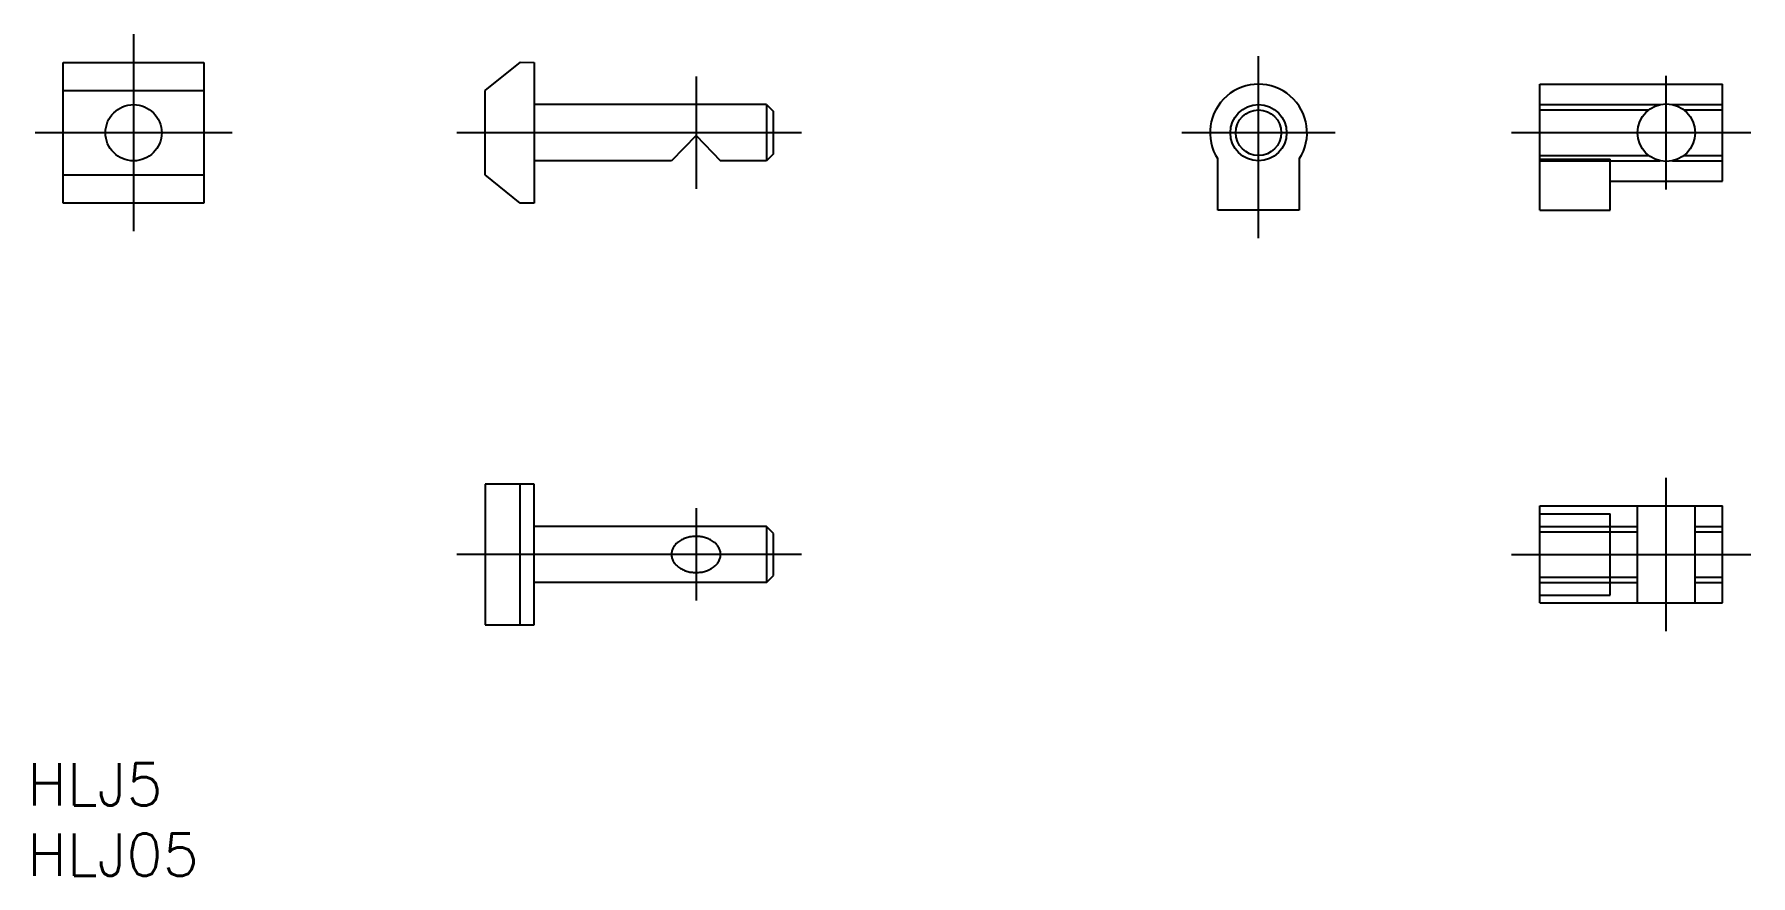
# Model space of a CAD drawing. Extents: x -7 to 115, y -53 to 7.
import ezdxf

# ---------------------------------------------------------------- set-up
doc = ezdxf.new("R2010")
doc.units = 0
doc.linetypes.add('CENTER', pattern=[50.8, 31.75, -6.35, 6.35, -6.35])
doc.linetypes.add('DASHED', pattern=[19.05, 12.7, -6.35])
doc.layers.get('0').update_dxf_attribs({"linetype": 'CONTINUOUS'})
doc.layers.add('CENTER', color=1, linetype='CENTER')
doc.styles.get("Standard").update_dxf_attribs({"font": 'txt.shx', "height": 3, "bigfont": 'bigfont.shx'})

msp = doc.modelspace()

# ---------------------------------------------------------------- linework, layer by layer
at = {"color": 7, "linetype": 'CONTINUOUS'}
for p, q in [((-5, -5), (-5, 5)), ((-5, 5), (5, 5)), ((5, 5), (5, -5)), ((25, 3), (27.51, 5.01)), ((27.51, 5.01), (28.5, 5)), ((28.5, 5), (28.5, -5)), ((-5, 3), (5, 3)), ((25, -3), (25, 3)), ((100, -5.5), (100, 3.45)), ((100, 3.45), (113, 3.45)), ((113, -3.45), (113, 3.45)), ((45, 2), (28.5, 2)), ((45, 2), (45, -2)), ((45, 2), (45.5, 1.5)), ((45.5, -1.5), (45.5, 1.5)), ((40, -0.2), (38.25, -2)), ((40, -0.2), (41.75, -2)), ((38.25, -2), (28.5, -2)), ((45, -2), (41.75, -2)), ((45.5, -1.5), (45, -2)), ((77.1, -5.5), (77.1, -1.87)), ((82.9, -1.87), (82.9, -5.5)), ((100, -1.87), (105, -1.87)), ((105, -5.5), (105, -1.87)), ((-5, -3), (5, -3)), ((27.5, -5), (25, -3)), ((105, -3.45), (113, -3.45)), ((5, -5), (-5, -5)), ((28.5, -5), (27.5, -5)), ((82.9, -5.5), (77.1, -5.5)), ((100, -5.5), (105, -5.5)), ((25, -25), (25, -35)), ((28.5, -25), (25, -25)), ((27.5, -35), (27.5, -25)), ((28.5, -35), (28.5, -25)), ((100, -33.45), (100, -26.55)), ((100, -26.55), (113, -26.55)), ((113, -33.45), (113, -26.55)), ((45, -28), (28.5, -28)), ((45, -28), (45, -32)), ((45.5, -28.5), (45, -28)), ((100, -27.1), (105, -27.1)), ((105, -32.9), (105, -27.1)), ((40, -28.71), (40, -31.28)), ((45.5, -31.5), (45.5, -28.5)), ((45, -32), (45.5, -31.5)), ((45, -32), (28.5, -32)), ((100, -32.9), (105, -32.9)), ((100, -33.45), (113, -33.45)), ((25, -35), (28.5, -35))]:
    msp.add_line(p, q, dxfattribs=at)
at = {"color": 3, "linetype": 'DASHED'}
for p, q in [((100, 2), (108.55, 2)), ((100, 1.62), (107.75, 1.62)), ((109.45, 2), (113, 2)), ((110.25, 1.62), (113, 1.62)), ((100, -1.62), (107.75, -1.62)), ((100, -2), (108.55, -2)), ((109.45, -2), (113, -2)), ((110.25, -1.62), (113, -1.62)), ((106.95, -33.45), (106.95, -26.55)), ((111.05, -33.45), (111.05, -26.55)), ((100, -28), (106.95, -28)), ((111.05, -28), (113, -28)), ((100, -28.38), (106.95, -28.38)), ((111.05, -28.38), (113, -28.38)), ((100, -31.62), (106.95, -31.62)), ((111.05, -31.62), (113, -31.62)), ((100, -32), (106.95, -32)), ((111.05, -32), (113, -32))]:
    msp.add_line(p, q, dxfattribs=at)
at = {"color": 7, "linetype": 'CONTINUOUS'}
msp.add_polyline3d([(41.75, -30, 0), (41.75, -29.94, 0), (41.74, -29.87, 0), (41.73, -29.81, 0), (41.72, -29.75, 0), (41.7, -29.69, 0), (41.67, -29.63, 0), (41.65, -29.57, 0), (41.62, -29.51, 0), (41.58, -29.45, 0), (41.54, -29.39, 0), (41.5, -29.34, 0), (41.46, -29.29, 0), (41.41, -29.23, 0), (41.35, -29.18, 0), (41.3, -29.14, 0), (41.24, -29.09, 0), (41.18, -29.05, 0), (41.11, -29.01, 0), (41.04, -28.97, 0), (40.97, -28.93, 0), (40.9, -28.9, 0), (40.82, -28.87, 0), (40.75, -28.84, 0), (40.67, -28.81, 0), (40.59, -28.79, 0), (40.51, -28.77, 0), (40.43, -28.75, 0), (40.34, -28.74, 0), (40.26, -28.73, 0), (40.17, -28.72, 0), (40.09, -28.72, 0), (40, -28.71, 0), (39.91, -28.72, 0), (39.83, -28.72, 0), (39.74, -28.73, 0), (39.66, -28.74, 0), (39.57, -28.75, 0), (39.49, -28.77, 0), (39.41, -28.79, 0), (39.33, -28.81, 0), (39.25, -28.84, 0), (39.18, -28.87, 0), (39.1, -28.9, 0), (39.03, -28.93, 0), (38.96, -28.97, 0), (38.89, -29.01, 0), (38.82, -29.05, 0), (38.76, -29.09, 0), (38.7, -29.14, 0), (38.65, -29.18, 0), (38.59, -29.23, 0), (38.54, -29.29, 0), (38.5, -29.34, 0), (38.46, -29.39, 0), (38.42, -29.45, 0), (38.38, -29.51, 0), (38.35, -29.57, 0), (38.33, -29.63, 0), (38.3, -29.69, 0), (38.28, -29.75, 0), (38.27, -29.81, 0), (38.26, -29.87, 0), (38.25, -29.94, 0), (38.25, -30, 0), (38.25, -30.06, 0), (38.26, -30.13, 0), (38.27, -30.19, 0), (38.28, -30.25, 0), (38.3, -30.31, 0), (38.33, -30.37, 0), (38.35, -30.43, 0), (38.38, -30.49, 0), (38.42, -30.55, 0), (38.46, -30.61, 0), (38.5, -30.66, 0), (38.54, -30.71, 0), (38.59, -30.77, 0), (38.65, -30.82, 0), (38.7, -30.86, 0), (38.76, -30.91, 0), (38.82, -30.95, 0), (38.89, -30.99, 0), (38.96, -31.03, 0), (39.03, -31.07, 0), (39.1, -31.1, 0), (39.18, -31.13, 0), (39.25, -31.16, 0), (39.33, -31.19, 0), (39.41, -31.21, 0), (39.49, -31.23, 0), (39.57, -31.25, 0), (39.66, -31.26, 0), (39.74, -31.27, 0), (39.83, -31.28, 0), (39.91, -31.28, 0), (40, -31.28, 0), (40.09, -31.28, 0), (40.17, -31.28, 0), (40.26, -31.27, 0), (40.34, -31.26, 0), (40.43, -31.25, 0), (40.51, -31.23, 0), (40.59, -31.21, 0), (40.67, -31.19, 0), (40.75, -31.16, 0), (40.82, -31.13, 0), (40.9, -31.1, 0), (40.97, -31.07, 0), (41.04, -31.03, 0), (41.11, -30.99, 0), (41.18, -30.95, 0), (41.24, -30.91, 0), (41.3, -30.86, 0), (41.35, -30.82, 0), (41.41, -30.77, 0), (41.46, -30.71, 0), (41.5, -30.66, 0), (41.54, -30.61, 0), (41.58, -30.55, 0), (41.62, -30.49, 0), (41.65, -30.43, 0), (41.67, -30.37, 0), (41.7, -30.31, 0), (41.72, -30.25, 0), (41.73, -30.19, 0), (41.74, -30.13, 0), (41.75, -30.06, 0), (41.75, -30, 0)], dxfattribs=at)
at = {"color": 3, "linetype": 'DASHED'}
msp.add_circle((0, 0), 2, dxfattribs=at)
at = {"color": 3, "linetype": 'CONTINUOUS'}
msp.add_circle((80, 0), 2, dxfattribs=at)
at = {"color": 7, "linetype": 'CONTINUOUS'}
for centre, radius in [((80, 0), 1.62), ((109, 0), 2.05)]:
    msp.add_circle(centre, radius, dxfattribs=at)
msp.add_arc((80, 0), 3.45, 327.2014, 212.7986, dxfattribs=at)
at = {"layer": 'CENTER', "color": 1, "linetype": 'CENTER'}
for p, q in [((0, 7), (0, -7)), ((80, -7.5), (80, 5.45)), ((40, 4), (40, -4)), ((109, -4.05), (109, 4.05)), ((7, 0), (-7, 0)), ((47.5, 0), (23, 0)), ((85.45, 0), (74.55, 0)), ((115, 0), (98, 0)), ((109, -35.45), (109, -24.55)), ((40, -26.71), (40, -33.28)), ((47.5, -30), (23, -30)), ((98, -30), (115, -30))]:
    msp.add_line(p, q, dxfattribs=at)

# ---------------------------------------------------------------- texts
at = {"color": 7, "linetype": 'CONTINUOUS'}
for s, p in [('HLJ5', (-7.57, -47.85)), ('HLJ05', (-7.57, -52.85))]:
    msp.add_text(s, height=3, dxfattribs=at).set_placement(p)

doc.saveas('drawing.dxf')
